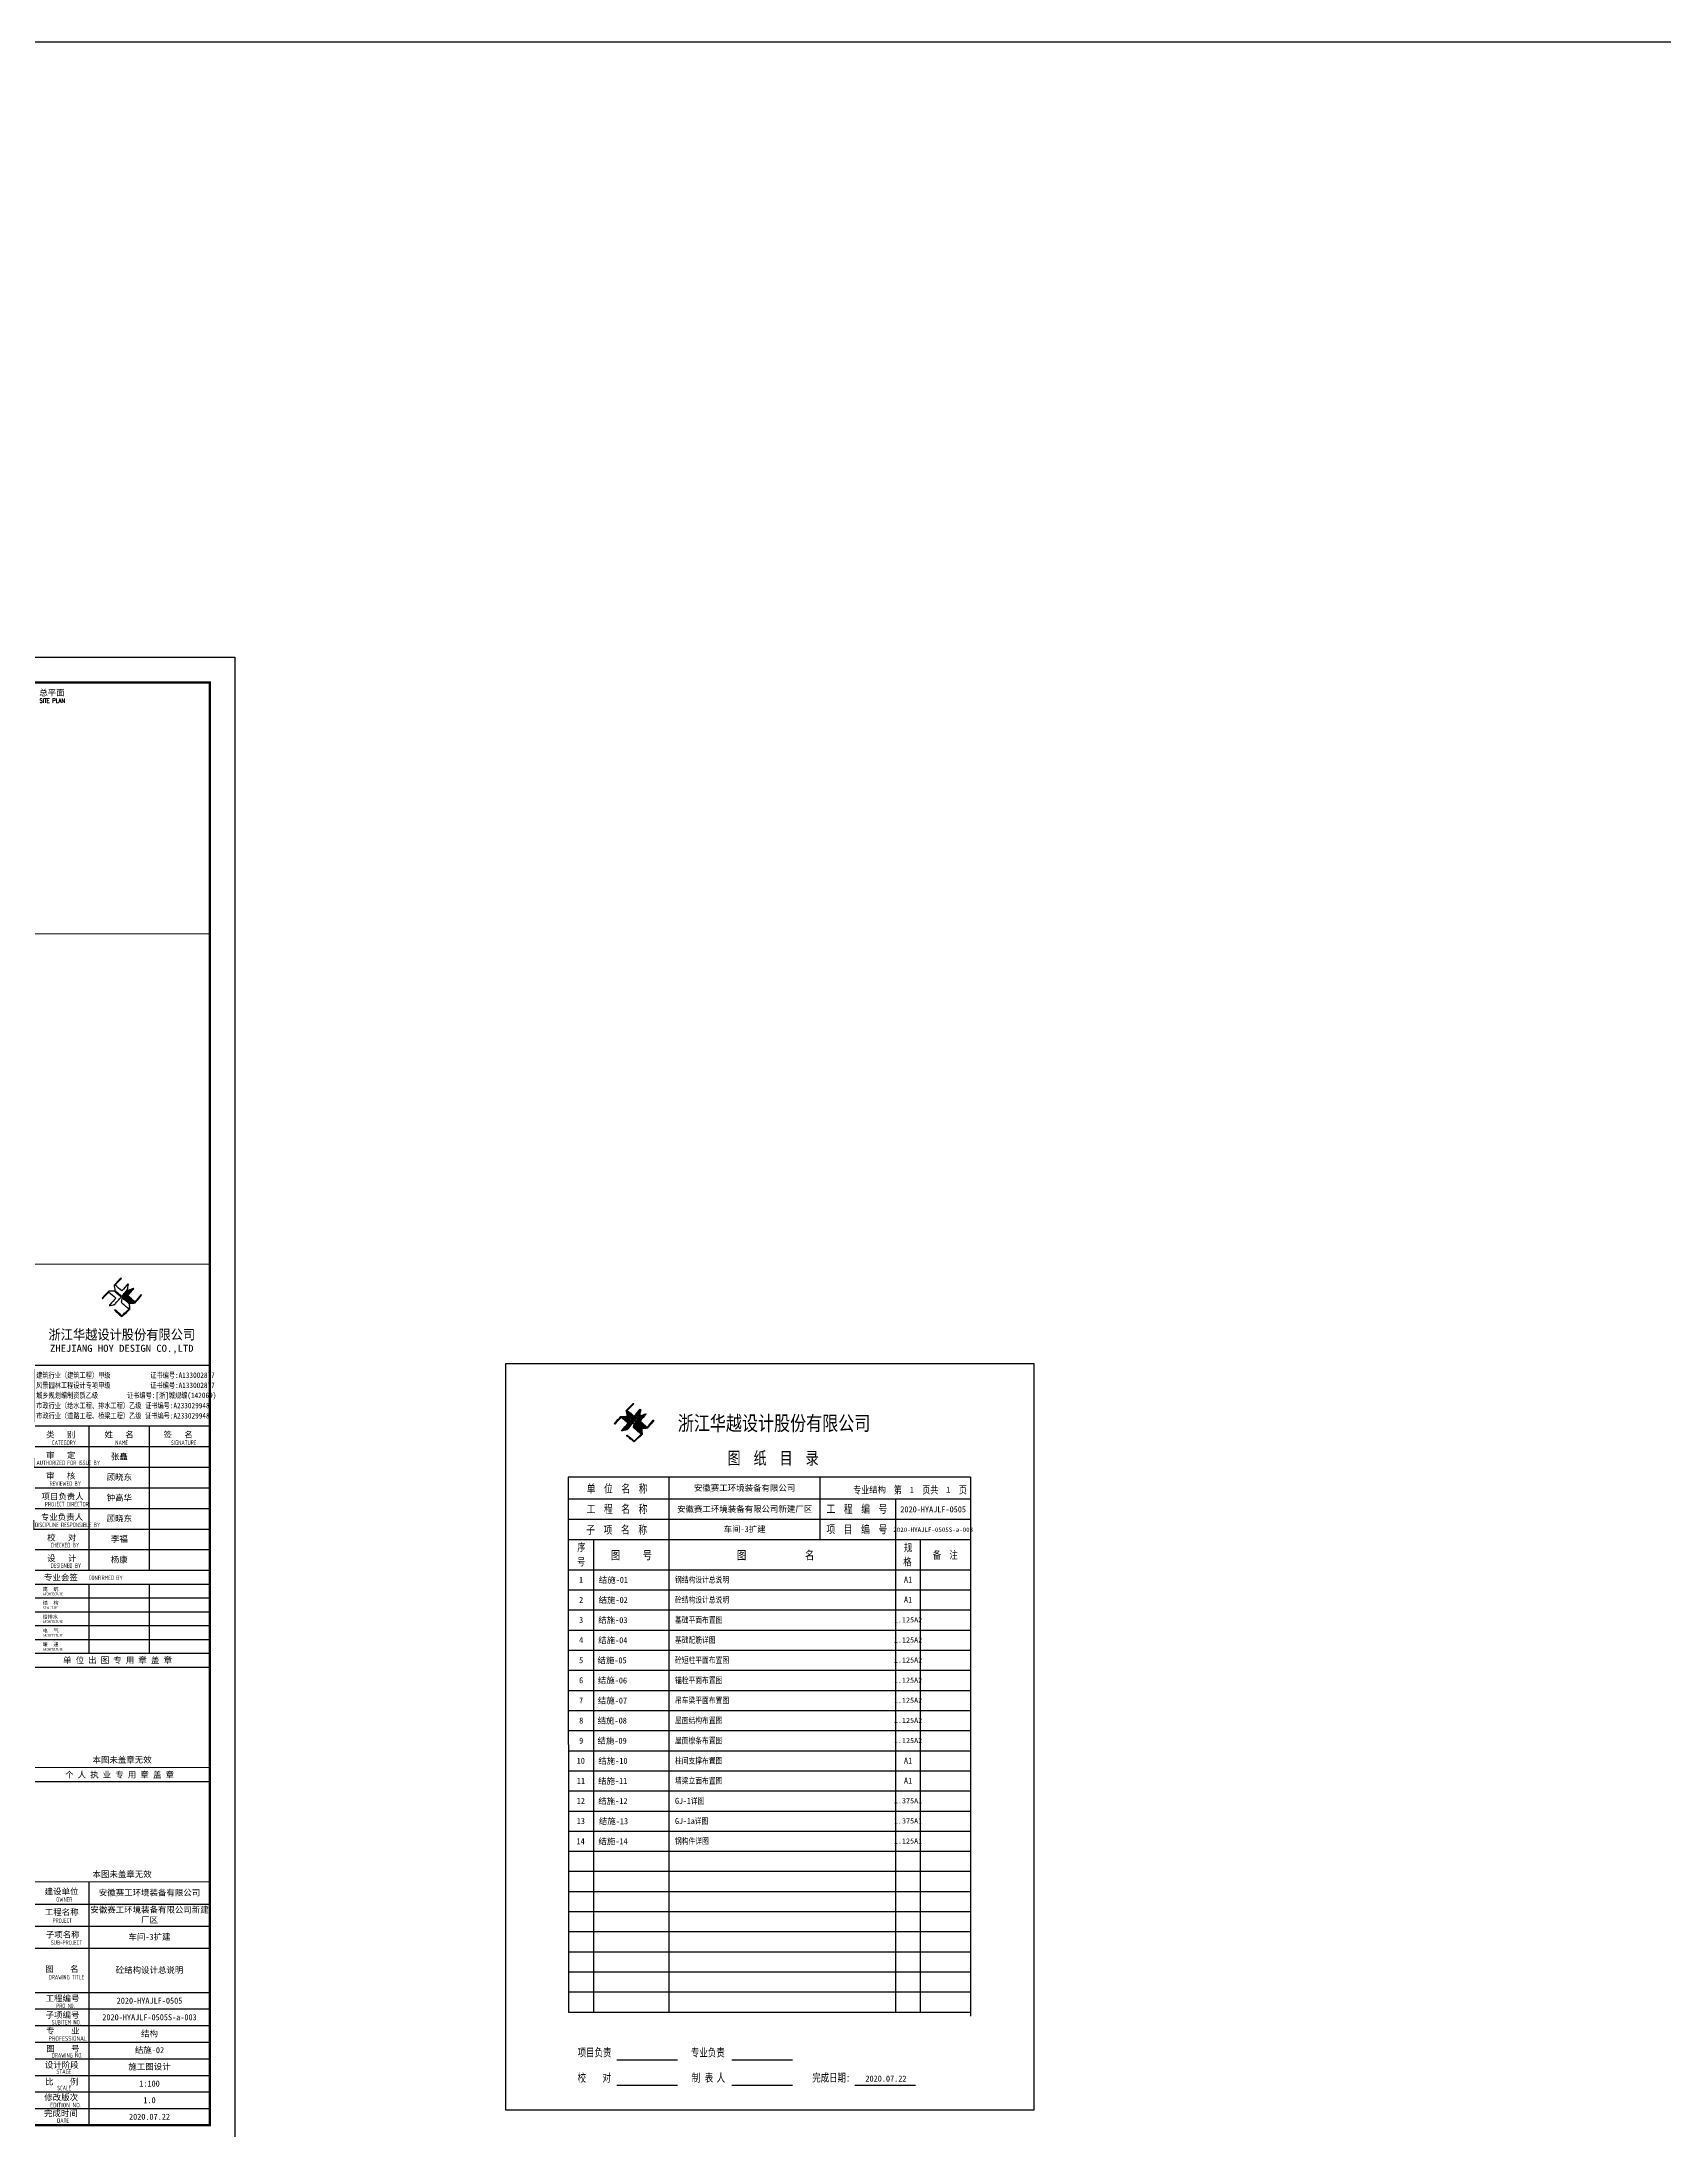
# Model space of a CAD drawing. Extents: x 2072855 to 2883818, y 17306032 to 17674225.
# Drawn here: x 2264666 to 2329199, y 17591136 to 17674225 of the extents above; entities that cross this region are included whole.
import ezdxf
from ezdxf.enums import TextEntityAlignment as Align

# ---------------------------------------------------------------- set-up
doc = ezdxf.new("R2010")
doc.units = 0
doc.header["$LTSCALE"] = 1000
doc.header["$MEASUREMENT"] = 0
for name, color, linetype in [('3T_WOOD', 21, 'Continuous'), ('PUB_TITLE', 4, 'Continuous'), ('TK', 4, 'Continuous')]:
    doc.layers.add(name, color=color, linetype=linetype)
doc.styles.add('-宋体', font='', dxfattribs={"width": 0.8})
doc.styles.add('HT', font='simhei.ttf', dxfattribs={"width": 0.7})
doc.styles.add('ROMANS', font='romans', dxfattribs={"width": 0.65, "height": 231.275})
doc.styles.add('TSSD_REIN', font='tssdeng.shx', dxfattribs={"width": 0.7, "bigfont": 'tssdchn.shx'})
doc.styles.add('图框文字3', font='', dxfattribs={"width": 0.8})
doc.styles.add('图签宋体', font='', dxfattribs={"height": 300})
doc.styles.add('图签黑体', font='simhei.ttf', dxfattribs={"height": 550})
doc.styles.get('-宋体').set_extended_font_data('SimSun')
doc.styles.get('图框文字3').set_extended_font_data('SimSun')
doc.styles.get('图签宋体').set_extended_font_data('NSimSun')

# ---------------------------------------------------------------- blocks, each defined once
blk = doc.blocks.new('A$C053D6479')
at = {"layer": 'PUB_TITLE'}
h = blk.add_hatch(color=256, dxfattribs=at)
h.dxf.hatch_style = 1
edge = h.paths.add_edge_path()
edge.add_spline(control_points=[(1026, 827), (1105, 920), (1188, 1008), (1266, 1102)], knot_values=[13, 13, 13, 13, 14, 14, 14, 14], degree=3, periodic=0)
edge.add_spline(control_points=[(1266, 1102), (1258, 1111), (1249, 1119), (1239, 1116)], knot_values=[12, 12, 12, 12, 13, 13, 13, 13], degree=3, periodic=0)
edge.add_spline(control_points=[(1239, 1116), (1210, 1107), (1179, 1092), (1144, 1077)], knot_values=[11, 11, 11, 11, 12, 12, 12, 12], degree=3, periodic=0)
edge.add_spline(control_points=[(1144, 1077), (1109, 1063), (1069, 1053), (1047, 1038)], knot_values=[10, 10, 10, 10, 11, 11, 11, 11], degree=3, periodic=0)
edge.add_spline(control_points=[(1047, 1038), (1028, 1026), (1007, 992), (991, 972)], knot_values=[9, 9, 9, 9, 10, 10, 10, 10], degree=3, periodic=0)
edge.add_spline(control_points=[(991, 972), (942, 913), (899, 868), (849, 810)], knot_values=[8, 8, 8, 8, 9, 9, 9, 9], degree=3, periodic=0)
edge.add_spline(control_points=[(849, 810), (842, 801), (822, 776), (822, 775)], knot_values=[7, 7, 7, 7, 8, 8, 8, 8], degree=3, periodic=0)
edge.add_spline(control_points=[(822, 775), (823, 771), (848, 752), (859, 744)], knot_values=[6, 6, 6, 6, 7, 7, 7, 7], degree=3, periodic=0)
edge.add_spline(control_points=[(859, 744), (949, 670), (1035, 592), (1122, 521)], knot_values=[5, 5, 5, 5, 6, 6, 6, 6], degree=3, periodic=0)
edge.add_spline(control_points=[(1122, 521), (1153, 527), (1185, 530), (1217, 533)], knot_values=[4, 4, 4, 4, 5, 5, 5, 5], degree=3, periodic=0)
edge.add_spline(control_points=[(1217, 533), (1246, 535), (1293, 532), (1316, 542)], knot_values=[3, 3, 3, 3, 4, 4, 4, 4], degree=3, periodic=0)
edge.add_spline(control_points=[(1316, 542), (1327, 547), (1338, 565), (1349, 579)], knot_values=[2, 2, 2, 2, 3, 3, 3, 3], degree=3, periodic=0)
edge.add_spline(control_points=[(1349, 579), (1423, 670), (1507, 759), (1572, 848)], knot_values=[1, 1, 1, 1, 2, 2, 2, 2], degree=3, periodic=0)
edge.add_spline(control_points=[(1572, 848), (1564, 852), (1561, 861), (1551, 862)], knot_values=[0, 0, 0, 0, 1, 1, 1, 1], degree=3, periodic=0)
edge.add_spline(control_points=[(1551, 862), (1469, 769), (1393, 671), (1310, 579)], knot_values=[15, 15, 15, 15, 16, 16, 16, 16], degree=3, periodic=0)
edge.add_spline(control_points=[(1310, 579), (1216, 662), (1118, 742), (1026, 827)], knot_values=[14, 14, 14, 14, 15, 15, 15, 15], degree=3, periodic=0)
at = {"layer": 'TK'}
for points, knots in [([(555, 949), (624, 891), (699, 833), (760, 773), (689, 691), (614, 604), (539, 517), (529, 505), (516, 487), (506, 482), (492, 475), (469, 472), (452, 467), (416, 456), (383, 448), (342, 438), (323, 433), (297, 422), (293, 440), (291, 452), (313, 470), (322, 480), (400, 566), (477, 652), (553, 736), (460, 815), (366, 894), (270, 970), (183, 883), (101, 791), (16, 703), (-18, 714), (9, 735), (28, 755), (103, 838), (192, 930), (266, 1005), (319, 1009), (387, 1005), (442, 1007), (456, 1008), (472, 1011), (485, 1007), (507, 1000), (534, 967), (555, 949)], [0, 0, 0, 0, 1, 1, 1, 2, 2, 2, 3, 3, 3, 4, 4, 4, 5, 5, 5, 6, 6, 6, 7, 7, 7, 8, 8, 8, 9, 9, 9, 10, 10, 10, 11, 11, 11, 12, 12, 12, 13, 13, 13, 14, 14, 14, 15, 15, 15, 15]), ([(1031, 1298), (1066, 1286), (1054, 1262), (1045, 1224), (1036, 1188), (1031, 1158), (1024, 1121), (1020, 1104), (1017, 1085), (1012, 1071), (1004, 1052), (976, 1026), (956, 1003), (906, 946), (866, 899), (814, 839), (806, 829), (789, 806), (787, 806), (777, 804), (728, 856), (719, 864), (651, 922), (580, 978), (514, 1036), (509, 1106), (488, 1176), (479, 1247), (570, 1343), (663, 1436), (758, 1526), (764, 1523), (768, 1518), (774, 1515), (693, 1422), (599, 1343), (520, 1249), (607, 1171), (698, 1096), (789, 1021), (874, 1109), (950, 1206), (1031, 1298)], [0, 0, 0, 0, 1, 1, 1, 2, 2, 2, 3, 3, 3, 4, 4, 4, 5, 5, 5, 6, 6, 6, 7, 7, 7, 8, 8, 8, 9, 9, 9, 10, 10, 10, 11, 11, 11, 12, 12, 12, 13, 13, 13, 14, 14, 14, 14]), ([(1551, 862), (1561, 861), (1564, 852), (1572, 848), (1507, 759), (1423, 670), (1349, 579), (1338, 565), (1327, 547), (1316, 542), (1293, 532), (1246, 535), (1217, 533), (1185, 530), (1153, 527), (1122, 521), (1035, 592), (949, 670), (859, 744), (848, 752), (823, 771), (822, 775), (822, 776), (842, 801), (849, 810), (899, 868), (942, 913), (991, 972), (1007, 992), (1028, 1026), (1047, 1038), (1069, 1053), (1109, 1063), (1144, 1077), (1179, 1092), (1210, 1107), (1239, 1116), (1249, 1119), (1258, 1111), (1266, 1102), (1188, 1008), (1105, 920), (1026, 827), (1118, 742), (1216, 662), (1310, 579), (1393, 671), (1469, 769), (1551, 862)], [0, 0, 0, 0, 1, 1, 1, 2, 2, 2, 3, 3, 3, 4, 4, 4, 5, 5, 5, 6, 6, 6, 7, 7, 7, 8, 8, 8, 9, 9, 9, 10, 10, 10, 11, 11, 11, 12, 12, 12, 13, 13, 13, 14, 14, 14, 15, 15, 15, 16, 16, 16, 16]), ([(1097, 490), (1100, 425), (1106, 361), (1107, 294), (1018, 207), (925, 121), (830, 33), (818, 21), (800, 0), (787, 0), (768, -1), (725, 49), (712, 60), (662, 103), (616, 143), (568, 186), (545, 207), (518, 224), (499, 250), (501, 259), (511, 261), (516, 267), (609, 192), (696, 111), (785, 33), (883, 118), (977, 208), (1070, 298), (992, 373), (892, 456), (803, 534), (791, 544), (768, 561), (766, 569), (761, 588), (776, 634), (780, 655), (785, 690), (788, 721), (795, 746), (897, 661), (998, 576), (1097, 490)], [0, 0, 0, 0, 1, 1, 1, 2, 2, 2, 3, 3, 3, 4, 4, 4, 5, 5, 5, 6, 6, 6, 7, 7, 7, 8, 8, 8, 9, 9, 9, 10, 10, 10, 11, 11, 11, 12, 12, 12, 13, 13, 13, 14, 14, 14, 14])]:
    blk.add_open_spline(points, degree=3, knots=knots, dxfattribs=at)
blk = doc.blocks.new('GeYuanFrame_76008807', base_point=(20.09, 4.53))
at = {"layer": 'PUB_TITLE'}
for points in [[(803.09, 235.33), (803.09, 292.73)], [(827.09, 235.33), (827.09, 292.73)], [(803.09, 202.33), (803.09, 229.83)], [(827.09, 202.33), (827.09, 229.83)], [(803.09, 14.53), (803.09, 111.33)]]:
    blk.add_lwpolyline(points, dxfattribs=at)
at = {"layer": 'TK'}
for p, q in [((781.09, 316.93), (851.09, 316.93)), ((781.09, 284.53), (851.09, 284.53)), ((781.09, 276.33), (851.09, 276.33)), ((781.09, 268.13), (851.09, 268.13)), ((781.09, 259.93), (851.09, 259.93)), ((781.09, 251.73), (851.09, 251.73)), ((781.09, 243.53), (851.09, 243.53)), ((781.09, 235.33), (851.09, 235.33)), ((781.09, 235.33), (851.09, 235.33)), ((781.09, 102.53), (851.09, 102.53)), ((781.09, 93.73), (851.09, 93.73)), ((781.09, 84.93), (803.09, 84.93)), ((781.09, 84.93), (851.09, 84.93)), ((781.09, 67.37), (851.09, 67.37)), ((781.09, 67.33), (851.09, 67.33)), ((781.09, 60.77), (851.09, 60.77)), ((781.09, 54.17), (851.09, 54.17)), ((781.09, 47.57), (851.09, 47.57)), ((781.09, 40.97), (851.09, 40.97)), ((781.09, 34.37), (851.09, 34.37)), ((781.09, 27.77), (851.09, 27.77)), ((781.09, 21.17), (851.09, 21.17)), ((781.09, 14.53), (851.09, 14.53))]:
    blk.add_line(p, q, dxfattribs=at)
blk.add_lwpolyline([(20.09, 4.53), (20.09, 598.53), (861.09, 598.53), (861.09, 4.53)], close=True, dxfattribs=at)
at = {"layer": 'TK', "const_width": 1}
blk.add_lwpolyline([(45.09, 588.53), (851.09, 588.53), (851.09, 14.53), (45.09, 14.53)], close=True, dxfattribs=at)
at = {"layer": 'TK'}
for points, const_width in [([(781.09, 588.53), (781.09, 14.53)], 0.4), ([(781.09, 488.5), (851.09, 488.5)], 0.35), ([(781.09, 357.14), (851.09, 357.14)], 0.35), ([(781.09, 292.73), (851.09, 292.73)], 0.35), ([(781.09, 292.73), (851.09, 292.73)], 0.35), ([(781.09, 235.33), (851.09, 235.33)], 0.35), ([(781.09, 202.33), (851.09, 202.33)], 0.35), ([(781.09, 156.83), (851.09, 156.83)], 0.35), ([(781.09, 111.33), (851.09, 111.33)], 0.35), ([(781.09, 67.37), (851.09, 67.37)], 0.35)]:
    blk.add_lwpolyline(points, dxfattribs=dict(at, const_width=const_width))
for points in [[(781.09, 292.73), (851.09, 292.73)], [(781.09, 235.33), (851.09, 235.33)], [(781.09, 229.83), (851.09, 229.83)], [(781.09, 224.33), (851.09, 224.33)], [(781.09, 218.83), (851.09, 218.83)], [(781.09, 213.33), (851.09, 213.33)], [(781.09, 207.83), (851.09, 207.83)], [(781.09, 202.33), (851.09, 202.33)], [(781.09, 196.83), (851.09, 196.83)], [(781.09, 151.33), (851.09, 151.33)]]:
    blk.add_lwpolyline(points, dxfattribs=at)
at = {"layer": 'PUB_TITLE', "xscale": 0.01000000000021828, "yscale": 0.01000000000021828, "zscale": 0.01}
blk.add_blockref('A$C053D6479', (808.19, 336.27), dxfattribs=at)
at = {"layer": 'TK', "style": '图签宋体'}
for s, height, p in [('总平面', 2.4, (783.23, 583.28)), ('类   别', 2.4, (785.97, 288.09)), ('姓   名', 2.4, (809.2, 288.09)), ('签   名', 2.4, (832.68, 288.09)), ('审   定', 2.4, (785.97, 279.89)), ('审   核', 2.4, (785.97, 271.69)), ('项目负责人', 2.4, (784.13, 263.49)), ('专业负责人', 2.4, (783.89, 255.29)), ('校   对', 2.4, (786.38, 247.09)), ('设   计', 2.4, (786.36, 238.89)), ('专业会签', 2.4, (785.12, 231.24)), ('建  筑', 1.44, (784.61, 227.11)), ('结  构', 1.44, (784.61, 221.61)), ('给排水', 1.44, (784.61, 216.11)), ('电  气', 1.44, (784.61, 210.61)), ('暖  通', 1.44, (784.61, 205.11)), ('单 位 出 图 专 用 章 盖 章', 2.4, (792.72, 198.35)), ('本图未盖章无效', 2.4, (804.43, 158.7)), ('个 人 执 业 专 用 章 盖 章', 2.4, (793.52, 152.77)), ('建设单位', 2.4, (785.39, 106.33)), ('本图未盖章无效', 2.4, (804.43, 113.2)), ('工程名称', 2.4, (785.47, 98.12)), ('子项名称', 2.4, (785.85, 89.14)), ('图    名', 2.4, (785.63, 75.5)), ('工程编号', 2.4, (785.77, 63.77)), ('子项编号', 2.4, (785.77, 57.19)), ('专    业', 2.4, (786.01, 50.88)), ('图    号', 2.4, (786.02, 43.77)), ('设计阶段', 2.4, (785.45, 37.32)), ('比    例', 2.4, (785.59, 30.63)), ('修改版次', 2.4, (785.24, 24.41)), ('完成时间', 2.4, (785.11, 18.02))]:
    blk.add_text(s, height=height, dxfattribs=at).set_placement(p)
at = {"layer": 'TK'}
for s, height, style, width, p in [('SITE PLAN', 1.697, 'ROMANS', 0.76, (783.35, 580.49)), ('建筑行业（建筑工程）甲级           证书编号:A133002877', 2.2, '-宋体', 0.8, (782, 311.83)), ('风景园林工程设计专项甲级           证书编号:A133002877', 2.2, '-宋体', 0.8, (782, 307.81)), ('城乡规划编制资质乙级        证书编号:[浙]城规编(142069)', 2.2, '-宋体', 0.8, (782, 303.82)), ('市政行业（给水工程、排水工程）乙级 证书编号:A233029948', 2.2, '-宋体', 0.8, (782, 299.74)), ('市政行业（道路工程、桥梁工程）乙级 证书编号:A233029948', 2.2, '-宋体', 0.8, (782, 295.69)), ('CATEGORY', 1.8, 'TSSD_REIN', 0.7, (788.32, 285.17)), ('NAME', 1.8, 'TSSD_REIN', 0.7, (813.51, 285.17)), ('SIGNATURE', 1.8, 'TSSD_REIN', 0.7, (835.66, 285.17)), ('AUTHORIZED FOR ISSUE BY', 1.8, 'TSSD_REIN', 0.7, (782.12, 277.17)), ('REVIEWED BY', 1.8, 'TSSD_REIN', 0.7, (787.36, 268.91)), ('PROJECT DIRECTOR', 1.8, 'TSSD_REIN', 0.7, (785.55, 260.74)), ('DISCIPLINE RESPONSIBLE BY', 1.8, 'TSSD_REIN', 0.7, (781.57, 252.48)), ('CHECKED BY', 1.8, 'TSSD_REIN', 0.7, (787.75, 244.44)), ('DESIGNED BY', 1.8, 'TSSD_REIN', 0.7, (787.76, 236.27)), ('CONFIRMED BY', 1.8, 'TSSD_REIN', 0.7, (802.94, 231.42)), ('ARCHITECTURE', 1.08, 'TSSD_REIN', 0.7, (784.65, 225.34)), ('STRUCTURE', 1.08, 'TSSD_REIN', 0.7, (784.65, 219.84)), ('ARCHITECTURE', 1.08, 'TSSD_REIN', 0.7, (784.65, 214.34)), ('ARCHITECTURE', 1.08, 'TSSD_REIN', 0.7, (784.65, 208.84)), ('ARCHITECTURE', 1.08, 'TSSD_REIN', 0.7, (784.65, 203.34)), ('OWNER', 1.8, 'TSSD_REIN', 0.7, (789.98, 103.48)), ('PROJECT', 1.8, 'TSSD_REIN', 0.7, (788.52, 95.02)), ('SUB-PROJECT', 1.8, 'TSSD_REIN', 0.7, (787.86, 86.3)), ('DRAWING TITLE', 1.8, 'TSSD_REIN', 0.7, (786.97, 72.53)), ('PRO N0.', 1.8, 'TSSD_REIN', 0.7, (790.01, 61.15)), ('PROFESSIONAL', 1.8, 'TSSD_REIN', 0.8, (786.88, 48.15)), ('SUBITEM NO.', 1.8, 'TSSD_REIN', 0.7, (788.15, 54.58)), ('DRAWING NO.', 1.8, 'TSSD_REIN', 0.7, (788.19, 41.45)), ('STAGE', 1.8, 'TSSD_REIN', 0.7, (790.09, 35.03)), ('SCALE', 1.8, 'TSSD_REIN', 0.7, (790.38, 28.42)), ('EDITION NO.', 1.8, 'TSSD_REIN', 0.8, (787.53, 21.64)), ('DATE', 1.8, 'TSSD_REIN', 0.7, (790.33, 15.45))]:
    blk.add_text(s, height=height, dxfattribs=dict(at, style=style, width=width)).set_placement(p)
for s, height, style, width, p in [('浙江华越设计股份有限公司', 3.96, 'HT', 0.9, (816.07, 329.16)), ('ZHEJIANG HOY DESIGN CO.,LTD', 2.8, '图签黑体', 1.11, (816.06, 323.29))]:
    blk.add_text(s, height=height, dxfattribs=dict(at, style=style, width=width)).set_placement(p, align=Align.MIDDLE)
at = {"layer": 'TK', "char_height": 2.4, "attachment_point": 5, "style": '图签宋体'}
for s, insert, width in [('张矗', (815.09, 280.4), 24), ('顾晓东', (815.09, 272.23), 24), ('钟高华', (815.09, 264.03), 24), ('顾晓东', (815.09, 255.76), 24), ('李福', (815.09, 247.63), 24), ('杨康', (815.09, 239.43), 24), ('安徽赛工环境装备有限公司', (827.09, 106.93), 48), ('安徽赛工环境装备有限公司新建厂区', (827.09, 98.13), 48), ('车间-3扩建', (827.09, 89.33), 48), ('砼结构设计总说明', (827.09, 76.13), 48), ('2020-HYAJLF-0505S-a-003', (827.09, 57.47), 48), ('2020-HYAJLF-0505', (827.09, 64.07), 48), ('结构', (827.09, 50.87), 48), ('结施-02', (827.09, 44.27), 48), ('施工图设计', (827.09, 37.67), 48), ('1:100', (827.09, 31.07), 48), ('1.0', (827.09, 24.47), 48), ('2020.07.22', (827.09, 17.88), 48)]:
    blk.add_mtext(s, dxfattribs=dict(at, insert=insert, width=width))
blk = doc.blocks.new('GeYuanFrame_85336423', base_point=(9.34, 2.35))
at = {"layer": 'TK'}
h = blk.add_hatch(color=256, dxfattribs=at)
h.dxf.hatch_style = 2
edge = h.paths.add_edge_path()
edge.add_spline(control_points=[(59.68, 276.88), (59.68, 276.88), (59.68, 276.88), (58.99, 277.46), (58.29, 278.02), (57.63, 278.6), (57.58, 279.3), (57.37, 280), (57.28, 280.71), (58.18, 281.67), (59.11, 282.6), (60.07, 283.5), (60.13, 283.47), (60.17, 283.43), (60.22, 283.39), (59.42, 282.46), (58.48, 281.67), (57.68, 280.73), (58.56, 279.95), (59.47, 279.2), (60.38, 278.45), (61.23, 279.33), (61.99, 280.3), (62.8, 281.22), (63.14, 281.1), (63.02, 280.86), (62.93, 280.48), (62.85, 280.12), (62.8, 279.82), (62.72, 279.46), (62.69, 279.29), (62.66, 279.09), (62.61, 278.95), (62.53, 278.76), (62.24, 278.51), (62.04, 278.27), (61.55, 277.7), (61.14, 277.24), (60.63, 276.63), (60.55, 276.53), (60.38, 276.3), (60.36, 276.3), (60.26, 276.29), (59.77, 276.8), (59.68, 276.88)], knot_values=[-1, 0, 0, 0, 0, 0, 1, 1, 1, 2, 2, 2, 3, 3, 3, 4, 4, 4, 5, 5, 5, 6, 6, 6, 7, 7, 7, 8, 8, 8, 9, 9, 9, 10, 10, 10, 11, 11, 11, 12, 12, 12, 13, 13, 13, 14, 14, 14, 14], degree=3, periodic=0)
h = blk.add_hatch(color=256, dxfattribs=at)
h.dxf.hatch_style = 2
edge = h.paths.add_edge_path()
edge.add_spline(control_points=[(55.19, 277.94), (55.19, 277.94), (55.19, 277.94), (54.32, 277.07), (53.5, 276.16), (52.65, 275.27), (52.31, 275.38), (52.58, 275.59), (52.76, 275.79), (53.52, 276.62), (54.41, 277.54), (55.15, 278.29), (55.68, 278.33), (56.35, 278.29), (56.91, 278.31), (57.04, 278.32), (57.2, 278.35), (57.34, 278.31), (57.56, 278.24), (57.82, 277.91), (58.03, 277.73), (58.73, 277.15), (59.48, 276.57), (60.09, 275.97), (59.37, 275.15), (58.62, 274.28), (57.88, 273.41), (57.77, 273.29), (57.64, 273.11), (57.55, 273.06), (57.4, 272.99), (57.18, 272.96), (57.01, 272.91), (56.64, 272.8), (56.31, 272.73), (55.9, 272.62), (55.72, 272.57), (55.45, 272.46), (55.42, 272.64), (55.39, 272.76), (55.62, 272.94), (55.71, 273.04), (56.48, 273.9), (57.25, 274.76), (58.01, 275.6), (57.08, 276.39), (56.15, 277.19), (55.19, 277.94)], knot_values=[-1, 0, 0, 0, 0, 0, 1, 1, 1, 2, 2, 2, 3, 3, 3, 4, 4, 4, 5, 5, 5, 6, 6, 6, 7, 7, 7, 8, 8, 8, 9, 9, 9, 10, 10, 10, 11, 11, 11, 12, 12, 12, 13, 13, 13, 14, 14, 14, 15, 15, 15, 15], degree=3, periodic=0)
h = blk.add_hatch(color=256, dxfattribs=at)
h.dxf.hatch_style = 2
edge = h.paths.add_edge_path()
edge.add_spline(control_points=[(57.65, 270.91), (57.65, 270.91), (57.65, 270.91), (58.57, 270.16), (59.45, 269.35), (60.34, 268.57), (61.32, 269.42), (62.25, 270.32), (63.19, 271.22), (62.4, 271.97), (61.4, 272.8), (60.51, 273.59), (60.4, 273.69), (60.17, 273.85), (60.15, 273.93), (60.1, 274.12), (60.25, 274.58), (60.28, 274.79), (60.34, 275.14), (60.37, 275.45), (60.44, 275.7), (61.45, 274.85), (62.46, 274.01), (63.46, 273.14), (63.49, 272.49), (63.54, 271.85), (63.55, 271.18), (62.67, 270.31), (61.73, 269.45), (60.78, 268.57), (60.66, 268.45), (60.49, 268.24), (60.36, 268.24), (60.16, 268.24), (59.73, 268.73), (59.6, 268.84), (59.1, 269.27), (58.65, 269.67), (58.17, 270.1), (57.94, 270.31), (57.66, 270.48), (57.47, 270.74), (57.5, 270.83), (57.59, 270.85), (57.65, 270.91)], knot_values=[-1, 0, 0, 0, 0, 0, 1, 1, 1, 2, 2, 2, 3, 3, 3, 4, 4, 4, 5, 5, 5, 6, 6, 6, 7, 7, 7, 8, 8, 8, 9, 9, 9, 10, 10, 10, 11, 11, 11, 12, 12, 12, 13, 13, 13, 14, 14, 14, 14], degree=3, periodic=0)
h = blk.add_hatch(color=256, dxfattribs=at)
h.dxf.hatch_style = 2
edge = h.paths.add_edge_path()
edge.add_spline(control_points=[(63.92, 279.01), (63.92, 279.01), (63.92, 279.01), (64.28, 279.16), (64.59, 279.31), (64.87, 279.4), (64.98, 279.43), (65.07, 279.35), (65.14, 279.26), (64.37, 278.32), (63.53, 277.44), (62.74, 276.51), (63.66, 275.66), (64.65, 274.86), (65.59, 274.03), (66.42, 274.95), (67.18, 275.93), (67.99, 276.86), (68.1, 276.85), (68.13, 276.76), (68.2, 276.72), (67.55, 275.83), (66.72, 274.94), (65.98, 274.03), (65.86, 273.89), (65.75, 273.71), (65.65, 273.66), (65.42, 273.57), (64.95, 273.59), (64.66, 273.57), (64.33, 273.54), (64.02, 273.51), (63.71, 273.45), (62.84, 274.16), (61.98, 274.94), (61.08, 275.68), (60.97, 275.77), (60.71, 275.95), (60.71, 275.99), (60.71, 276), (60.9, 276.25), (60.98, 276.34), (61.47, 276.92), (61.9, 277.37), (62.39, 277.96), (62.55, 278.16), (62.77, 278.5), (62.95, 278.62), (63.17, 278.77), (63.58, 278.87), (63.92, 279.01)], knot_values=[-1, 0, 0, 0, 0, 0, 1, 1, 1, 2, 2, 2, 3, 3, 3, 4, 4, 4, 5, 5, 5, 6, 6, 6, 7, 7, 7, 8, 8, 8, 9, 9, 9, 10, 10, 10, 11, 11, 11, 12, 12, 12, 13, 13, 13, 14, 14, 14, 15, 15, 15, 16, 16, 16, 16], degree=3, periodic=0)
for p, q in [((9.34, 299.35), (219.34, 299.35)), ((9.34, 2.35), (9.34, 299.35)), ((219.34, 299.35), (219.34, 2.35)), ((34.18, 254.13), (34.34, 41.35)), ((194.18, 254.13), (34.18, 254.13)), ((74.34, 41.35), (74.34, 254.13)), ((134.34, 229.35), (134.34, 254.13)), ((194.34, 39.76), (194.34, 254.13)), ((194.34, 245.35), (34.34, 245.35)), ((164.34, 245.35), (164.34, 41.35)), ((194.34, 237.35), (34.34, 237.35)), ((34.34, 229.35), (194.34, 229.35)), ((44.34, 41.35), (44.34, 229.35)), ((174.34, 41.35), (174.34, 229.35)), ((34.34, 217.35), (194.34, 217.35)), ((34.34, 209.35), (194.34, 209.35)), ((34.34, 201.35), (194.34, 201.35)), ((34.34, 193.35), (194.34, 193.35)), ((34.34, 185.35), (194.34, 185.35)), ((34.34, 177.35), (194.34, 177.35)), ((34.34, 169.35), (194.34, 169.35)), ((34.34, 161.35), (194.34, 161.35)), ((34.34, 153.35), (194.34, 153.35)), ((34.34, 145.35), (194.34, 145.35)), ((34.34, 137.35), (194.34, 137.35)), ((34.34, 129.35), (194.34, 129.35)), ((34.34, 121.35), (194.34, 121.35)), ((34.34, 113.35), (194.34, 113.35)), ((34.34, 105.35), (194.34, 105.35)), ((34.34, 97.35), (194.34, 97.35)), ((34.34, 89.35), (194.34, 89.35)), ((34.34, 81.35), (194.34, 81.35)), ((34.34, 73.35), (194.34, 73.35)), ((34.34, 65.35), (194.34, 65.35)), ((34.34, 57.35), (194.34, 57.35)), ((34.34, 49.35), (194.34, 49.35)), ((34.34, 41.35), (194.34, 41.35)), ((53.49, 22.33), (77.69, 22.33)), ((99.24, 22.33), (123.44, 22.33)), ((53.49, 12.21), (77.69, 12.21)), ((99.24, 12.21), (123.44, 12.21)), ((148.13, 12.21), (172.32, 12.21)), ((219.34, 2.35), (9.34, 2.35))]:
    blk.add_line(p, q, dxfattribs=at)
for points in [[(57.28, 280.71), (58.18, 281.67), (59.11, 282.6), (60.07, 283.5)], [(60.22, 283.39), (59.42, 282.46), (58.48, 281.67), (57.68, 280.73)], [(60.07, 283.5), (60.13, 283.47), (60.17, 283.43), (60.22, 283.39)], [(52.65, 275.27), (52.31, 275.38), (52.58, 275.59), (52.76, 275.79)], [(55.19, 277.94), (54.32, 277.07), (53.5, 276.16), (52.65, 275.27)], [(52.76, 275.79), (53.52, 276.62), (54.41, 277.54), (55.15, 278.29)], [(55.15, 278.29), (55.68, 278.33), (56.35, 278.29), (56.91, 278.31)], [(58.01, 275.6), (57.08, 276.39), (56.15, 277.19), (55.19, 277.94)], [(55.71, 273.04), (56.48, 273.9), (57.25, 274.76), (58.01, 275.6)], [(56.91, 278.31), (57.04, 278.32), (57.2, 278.35), (57.34, 278.31)], [(57.63, 278.6), (57.58, 279.3), (57.37, 280), (57.28, 280.71)], [(57.34, 278.31), (57.56, 278.24), (57.82, 277.91), (58.03, 277.73)], [(59.68, 276.88), (58.99, 277.46), (58.29, 278.02), (57.63, 278.6)], [(57.68, 280.73), (58.56, 279.95), (59.47, 279.2), (60.38, 278.45)], [(60.09, 275.97), (59.37, 275.15), (58.62, 274.28), (57.88, 273.41)], [(58.03, 277.73), (58.73, 277.15), (59.48, 276.57), (60.09, 275.97)], [(60.36, 276.3), (60.26, 276.29), (59.77, 276.8), (59.68, 276.88)], [(60.15, 273.93), (60.1, 274.12), (60.25, 274.58), (60.28, 274.79)], [(60.28, 274.79), (60.34, 275.14), (60.37, 275.45), (60.44, 275.7)], [(60.63, 276.63), (60.55, 276.53), (60.38, 276.3), (60.36, 276.3)], [(60.38, 278.45), (61.23, 279.33), (61.99, 280.3), (62.8, 281.22)], [(60.44, 275.7), (61.45, 274.85), (62.46, 274.01), (63.46, 273.14)], [(62.04, 278.27), (61.55, 277.7), (61.14, 277.24), (60.63, 276.63)], [(60.71, 275.99), (60.71, 276), (60.9, 276.25), (60.98, 276.34)], [(61.08, 275.68), (60.97, 275.77), (60.71, 275.95), (60.71, 275.99)], [(60.98, 276.34), (61.47, 276.92), (61.9, 277.37), (62.39, 277.96)], [(63.71, 273.45), (62.84, 274.16), (61.98, 274.94), (61.08, 275.68)], [(62.61, 278.95), (62.53, 278.76), (62.24, 278.51), (62.04, 278.27)], [(62.39, 277.96), (62.55, 278.16), (62.77, 278.5), (62.95, 278.62)], [(62.72, 279.46), (62.69, 279.29), (62.66, 279.09), (62.61, 278.95)], [(62.93, 280.48), (62.85, 280.12), (62.8, 279.82), (62.72, 279.46)], [(65.14, 279.26), (64.37, 278.32), (63.53, 277.44), (62.74, 276.51)], [(62.74, 276.51), (63.66, 275.66), (64.65, 274.86), (65.59, 274.03)], [(62.8, 281.22), (63.14, 281.1), (63.02, 280.86), (62.93, 280.48)], [(62.95, 278.62), (63.17, 278.77), (63.58, 278.87), (63.92, 279.01)], [(63.92, 279.01), (64.28, 279.16), (64.59, 279.31), (64.87, 279.4)], [(64.87, 279.4), (64.98, 279.43), (65.07, 279.35), (65.14, 279.26)], [(65.59, 274.03), (66.42, 274.95), (67.18, 275.93), (67.99, 276.86)], [(68.2, 276.72), (67.55, 275.83), (66.72, 274.94), (65.98, 274.03)], [(67.99, 276.86), (68.1, 276.85), (68.13, 276.76), (68.2, 276.72)], [(55.42, 272.64), (55.39, 272.76), (55.62, 272.94), (55.71, 273.04)], [(55.9, 272.62), (55.72, 272.57), (55.45, 272.46), (55.42, 272.64)], [(57.01, 272.91), (56.64, 272.8), (56.31, 272.73), (55.9, 272.62)], [(57.55, 273.06), (57.4, 272.99), (57.18, 272.96), (57.01, 272.91)], [(57.47, 270.74), (57.5, 270.83), (57.59, 270.85), (57.65, 270.91)], [(58.17, 270.1), (57.94, 270.31), (57.66, 270.48), (57.47, 270.74)], [(57.88, 273.41), (57.77, 273.29), (57.64, 273.11), (57.55, 273.06)], [(57.65, 270.91), (58.57, 270.16), (59.45, 269.35), (60.34, 268.57)], [(59.6, 268.84), (59.1, 269.27), (58.65, 269.67), (58.17, 270.1)], [(60.36, 268.24), (60.16, 268.24), (59.73, 268.73), (59.6, 268.84)], [(60.51, 273.59), (60.4, 273.69), (60.17, 273.85), (60.15, 273.93)], [(60.34, 268.57), (61.32, 269.42), (62.25, 270.32), (63.19, 271.22)], [(60.78, 268.57), (60.66, 268.45), (60.49, 268.24), (60.36, 268.24)], [(63.19, 271.22), (62.4, 271.97), (61.4, 272.8), (60.51, 273.59)], [(63.55, 271.18), (62.67, 270.31), (61.73, 269.45), (60.78, 268.57)], [(63.46, 273.14), (63.49, 272.49), (63.54, 271.85), (63.55, 271.18)], [(64.66, 273.57), (64.33, 273.54), (64.02, 273.51), (63.71, 273.45)], [(65.65, 273.66), (65.42, 273.57), (64.95, 273.59), (64.66, 273.57)], [(65.98, 274.03), (65.86, 273.89), (65.75, 273.71), (65.65, 273.66)]]:
    blk.add_open_spline(points, degree=3, dxfattribs=at)
at = {"layer": 'TK', "style": '-宋体'}
for s, height, width, p in [('浙江华越设计股份有限公司', 5.85, 0.8, (77.74, 272.7)), ('图  纸  目  录', 5, 0.76, (97.54, 259.25)), (' 单  位  名  称', 3.2, 0.78, (39.85, 248)), (' 专业      第     页共     页', 3, 0.76, (145.89, 247.59)), (' 工  程  名  称 ', 3.2, 0.78, (39.81, 239.88)), (' 工  程  编  号', 3.2, 0.78, (135.21, 239.92)), (' 子  项  名  称 ', 3.2, 0.78, (39.67, 231.61)), (' 项  目  编  号', 3.2, 0.78, (135.17, 231.81)), ('序', 3, 0.76, (37.76, 224.72)), ('图     号', 3.3, 0.8, (51.14, 221.47)), ('图             名', 3.3, 0.8, (101.3, 221.45)), ('规', 3, 0.8, (167.67, 224.58)), ('备  注', 3, 0.8, (179.15, 221.71)), ('号', 3, 0.76, (37.68, 219.03)), ('格', 3, 0.8, (167.42, 218.97)), ('项目负责 ', 3.2, 0.75, (37.92, 23.67)), ('专业负责 ', 3.2, 0.75, (82.99, 23.63)), ('校    对', 3.2, 0.75, (37.89, 13.59)), ('制    人', 3.2, 0.75, (83.32, 13.59)), ('表', 3.2, 0.75, (88.47, 13.59)), ('完成日期:', 3.2, 0.75, (131.23, 13.66))]:
    blk.add_text(s, height=height, dxfattribs=dict(at, width=width)).set_placement(p)
at = {"layer": 'TK', "style": '图签宋体'}
for s, p in [('结构', (153.86, 247.98)), ('1', (170, 247.98)), ('1', (184.53, 248)), ('1', (38.47, 212.15)), ('结施-01', (46.33, 212.1)), ('2', (38.51, 204.15)), ('结施-02', (46.26, 204.1)), ('3', (38.5, 196.15)), ('结施-03', (46.12, 196.1)), ('4', (38.49, 188.15)), ('结施-05', (45.82, 180.1)), ('结施-04', (46.09, 188.1)), ('5', (38.5, 180.15)), ('6', (38.5, 172.15)), ('结施-06', (45.96, 172.1)), ('7', (38.48, 164.15)), ('结施-07', (45.96, 164.1)), ('8', (38.52, 156.15)), ('结施-08', (45.88, 156.1)), ('9', (38.51, 148.15)), ('结施-09', (45.83, 148.1)), ('10', (37.53, 140.15)), ('结施-10', (46.14, 140.1)), ('11', (37.62, 132.15)), ('结施-11', (46.04, 132.1)), ('12', (37.55, 124.15)), ('结施-12', (46.14, 124.1)), ('13', (37.55, 116.15)), ('结施-13', (46.37, 116.1)), ('14', (37.5, 108.15)), ('结施-14', (46.18, 108.1)), ('2020.07.22', (152.39, 13.7))]:
    blk.add_text(s, height=2.4, dxfattribs=at).set_placement(p)
at = {"layer": 'TK'}
for s, insert, char_height, width, attachment_point, style in [('安徽赛工环境装备有限公司', (104.34, 249.74), 2.4, 60.0034, 5, '图签宋体'), ('安徽赛工环境装备有限公司新建厂区', (104.34, 241.35), 2.4, 60.0032, 5, '图签宋体'), ('2020-HYAJLF-0505', (179.34, 241.35), 2.4, 30, 5, '图签宋体'), ('车间-3扩建', (104.34, 233.35), 2.4, 60.0031, 5, '图签宋体'), ('2020-HYAJLF-0505S-a-003', (179.34, 233.26), 1.7642, 30, 5, '图签宋体'), ('钢结构设计总说明', (76.65, 213.24), 2.4, 87.6958, 4, '图框文字3'), ('A1', (169.34, 213.4), 2.4, 10, 5, '图签宋体'), ('砼结构设计总说明', (76.65, 205.24), 2.4, 87.6958, 4, '图框文字3'), ('A1', (169.34, 205.4), 2.4, 10, 5, '图签宋体'), ('基础平面布置图', (76.65, 197.24), 2.4, 87.6958, 4, '图框文字3'), ('1.125A2', (169.34, 197.4), 2.058, 10, 5, '图签宋体'), ('砼短柱平面布置图', (76.65, 181.24), 2.4, 87.6958, 4, '图框文字3'), ('基础配筋详图', (76.65, 189.24), 2.4, 87.6958, 4, '图框文字3'), ('1.125A2', (169.34, 189.4), 2.058, 10, 5, '图签宋体'), ('锚栓平面布置图', (76.65, 173.24), 2.4, 87.6958, 4, '图框文字3'), ('1.125A2', (169.34, 181.4), 2.058, 10, 5, '图签宋体'), ('吊车梁平面布置图', (76.65, 165.24), 2.4, 87.6958, 4, '图框文字3'), ('1.125A2', (169.34, 173.4), 2.058, 10, 5, '图签宋体'), ('1.125A2', (169.34, 165.4), 2.058, 10, 5, '图签宋体'), ('屋面结构布置图', (76.65, 157.24), 2.4, 87.6958, 4, '图框文字3'), ('1.125A2', (169.34, 157.4), 2.058, 10, 5, '图签宋体'), ('屋面檩条布置图', (76.65, 149.24), 2.4, 87.6958, 4, '图框文字3'), ('1.125A2', (169.34, 149.4), 2.058, 10, 5, '图签宋体'), ('柱间支撑布置图', (76.65, 141.24), 2.4, 87.6958, 4, '图框文字3'), ('A1', (169.34, 141.4), 2.4, 10, 5, '图签宋体'), ('墙梁立面布置图', (76.65, 133.24), 2.4, 87.6958, 4, '图框文字3'), ('A1', (169.34, 133.4), 2.4, 10, 5, '图签宋体'), ('GJ-1详图', (76.65, 125.24), 2.4, 87.6958, 4, '图框文字3'), ('1.375A1', (169.34, 125.4), 2.058, 10, 5, '图签宋体'), ('GJ-1a详图', (76.65, 117.24), 2.4, 87.6958, 4, '图框文字3'), ('1.375A1', (169.34, 117.4), 2.058, 10, 5, '图签宋体'), ('钢构件详图', (76.65, 109.24), 2.4, 87.6958, 4, '图框文字3'), ('1.125A1', (169.34, 109.4), 2.058, 10, 5, '图签宋体')]:
    blk.add_mtext(s, dxfattribs=dict(at, insert=insert, char_height=char_height, width=width, attachment_point=attachment_point, style=style))

msp = doc.modelspace()

# ---------------------------------------------------------------- linework, layer by layer
at = {"layer": '3T_WOOD'}
msp.add_lwpolyline([(2072854.7, 17674225.2), (2883818.3, 17674225.2), (2883818.3, 17306031.6), (2072854.7, 17306031.6)], close=True, dxfattribs=at)

# ---------------------------------------------------------------- block references
at = {"layer": '3T_WOOD', "xscale": 100, "yscale": 100, "zscale": 100}
for name, p in [('GeYuanFrame_76008807', (2188250.7, 17590335.3)), ('GeYuanFrame_85336423', (2283121.7, 17591936.3))]:
    msp.add_blockref(name, p, dxfattribs=at)

doc.saveas('drawing.dxf')
